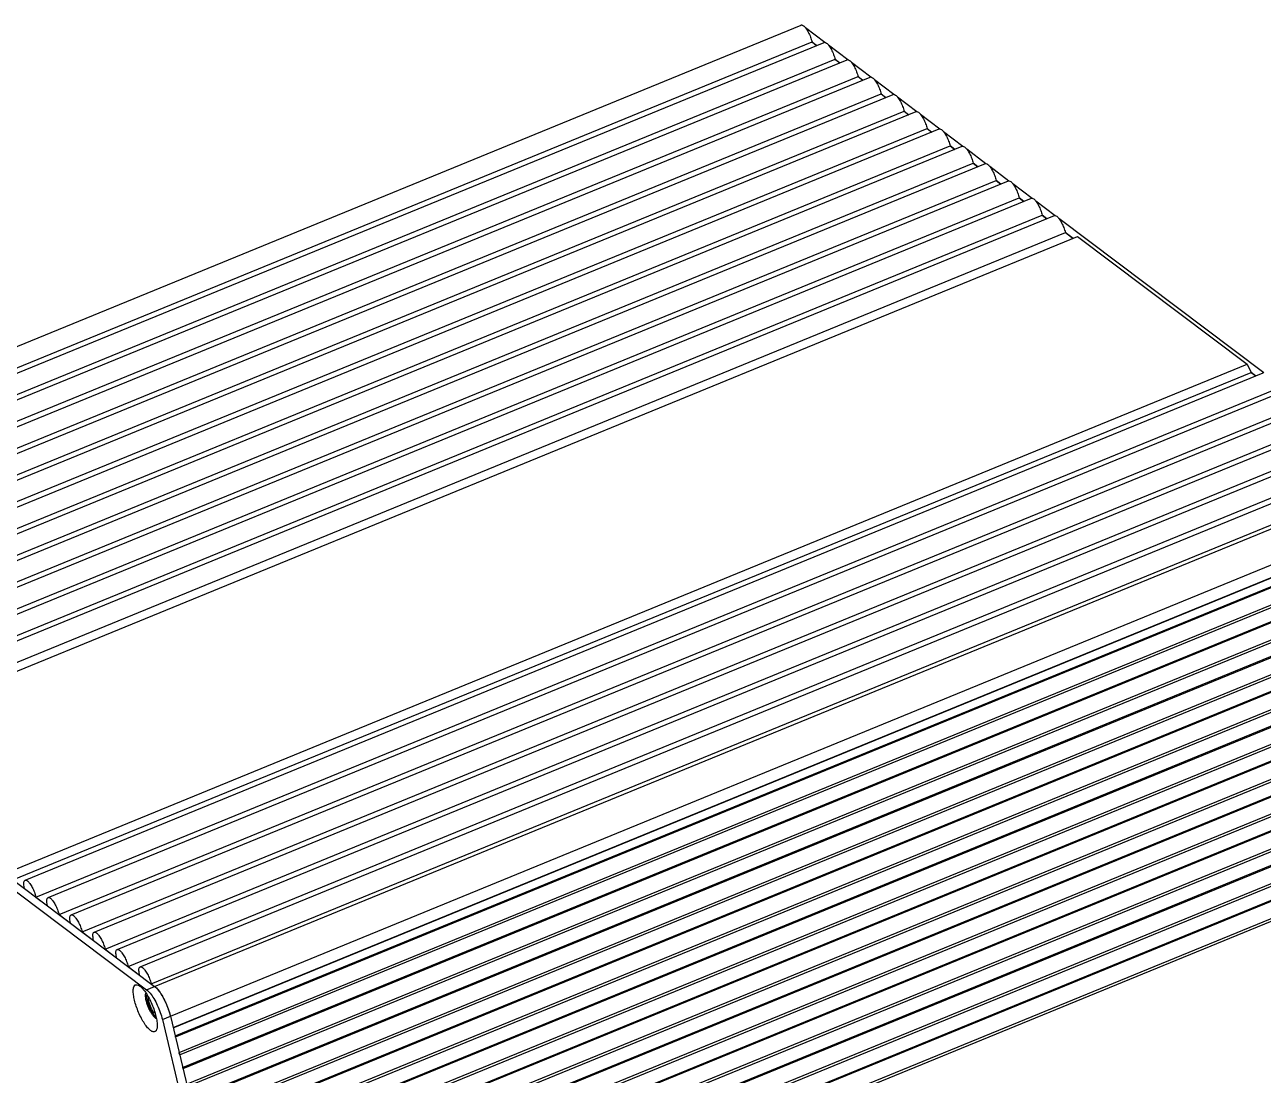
# Model space of a CAD drawing. Header units: millimetres. Extents: x 2325 to 6512, y -89 to 731.
# Drawn here: x 6257.3 to 6393.9, y 222.7 to 338.7 of the extents above; entities that cross this region are included whole.
import ezdxf

# ---------------------------------------------------------------- set-up
doc = ezdxf.new("R2010")
doc.units = ezdxf.units.MM

msp = doc.modelspace()

# ---------------------------------------------------------------- linework, layer by layer
at = {"color": 7, "linetype": 'Continuous'}
for p, q in [((6206.3284, 282.6423), (6342.9408, 338.6528)), ((6345.5501, 336.7369), (6343.423, 338.3383)), ((6207.5327, 280.7762), (6344.145, 336.7867)), ((6208.8694, 280.7294), (6345.4817, 336.7398)), ((6344.6421, 336.3956), (6344.1369, 336.7759)), ((6344.145, 336.7867), (6344.6566, 336.4015)), ((6348.091, 334.8239), (6345.9639, 336.4253)), ((6210.0736, 278.8632), (6346.686, 334.8737)), ((6211.4103, 278.8164), (6348.0226, 334.8269)), ((6347.183, 334.4826), (6346.6779, 334.8629)), ((6346.686, 334.8737), (6347.1975, 334.4886)), ((6350.632, 332.911), (6348.5049, 334.5124)), ((6212.6146, 276.9503), (6349.2269, 332.9607)), ((6213.9512, 276.9034), (6350.5636, 332.9139)), ((6349.724, 332.5697), (6349.2188, 332.95)), ((6349.2269, 332.9607), (6349.7385, 332.5756)), ((6353.1729, 330.998), (6351.0458, 332.5994)), ((6215.1555, 275.0373), (6351.7679, 331.0478)), ((6216.4922, 274.9905), (6353.1045, 331.0009)), ((6352.2649, 330.6567), (6351.7597, 331.037)), ((6351.7679, 331.0478), (6352.2794, 330.6626)), ((6355.7138, 329.0851), (6353.5868, 330.6864)), ((6217.6964, 273.1244), (6354.3088, 329.1348)), ((6219.0331, 273.0775), (6355.6455, 329.088)), ((6354.8059, 328.7437), (6354.3007, 329.1241)), ((6354.3088, 329.1348), (6354.8204, 328.7497)), ((6358.2548, 327.1721), (6356.1277, 328.7735)), ((6220.2374, 271.2114), (6356.8497, 327.2219)), ((6221.5741, 271.1646), (6358.1864, 327.175)), ((6357.3468, 326.8308), (6356.8416, 327.2111)), ((6356.8497, 327.2219), (6357.3613, 326.8367)), ((6360.7957, 325.2591), (6358.6686, 326.8605)), ((6222.7783, 269.2985), (6359.3907, 325.3089)), ((6224.115, 269.2516), (6360.7274, 325.2621)), ((6359.8877, 324.9178), (6359.3826, 325.2981)), ((6359.3907, 325.3089), (6359.9022, 324.9238)), ((6363.3367, 323.3462), (6361.2096, 324.9476)), ((6225.3193, 267.3855), (6361.9316, 323.3959)), ((6226.6559, 267.3387), (6363.2683, 323.3491)), ((6362.4287, 323.0049), (6361.9235, 323.3852)), ((6361.9316, 323.3959), (6362.4432, 323.0108)), ((6365.8776, 321.4332), (6363.7505, 323.0346)), ((6227.8602, 265.4725), (6364.4726, 321.483)), ((6229.1969, 265.4257), (6365.8092, 321.4361)), ((6364.9696, 321.0919), (6364.4645, 321.4722)), ((6364.4726, 321.483), (6364.9841, 321.0979)), ((6368.4185, 319.5203), (6366.2915, 321.1217)), ((6230.4011, 263.5596), (6367.0135, 319.57)), ((6231.7378, 263.5127), (6368.3502, 319.5232)), ((6367.5106, 319.1789), (6367.0054, 319.5593)), ((6367.0135, 319.57), (6367.5251, 319.1849)), ((6370.9595, 317.6073), (6368.8324, 319.2087)), ((6232.9421, 261.6466), (6369.5544, 317.6571)), ((6234.2788, 261.5998), (6370.8911, 317.6102)), ((6370.0515, 317.266), (6369.5463, 317.6463)), ((6369.5544, 317.6571), (6370.066, 317.2719)), ((6393.9974, 300.2632), (6371.3733, 317.2957)), ((6235.483, 259.7337), (6372.0954, 315.7441)), ((6372.9436, 315.0887), (6372.0873, 315.7333)), ((6372.0954, 315.7441), (6372.9581, 315.0946)), ((6236.8401, 259.2869), (6373.4524, 315.2973)), ((6373.4524, 315.2973), (6392.1707, 301.2052)), ((6255.5584, 245.1947), (6392.1707, 301.2052)), ((6392.1707, 301.2052), (6392.5923, 300.3129)), ((6255.98, 244.3025), (6392.5923, 300.3129)), ((6257.3166, 244.2556), (6393.929, 300.2661)), ((6393.0894, 299.9218), (6392.5842, 300.3021)), ((6392.5923, 300.3129), (6393.1039, 299.9278)), ((6258.5209, 242.3895), (6395.1333, 298.3999)), ((6259.8576, 242.3427), (6396.4699, 298.3531)), ((6261.0618, 240.4765), (6397.6742, 296.487)), ((6262.3985, 240.4297), (6399.0109, 296.4402)), ((6263.6028, 238.5636), (6400.2151, 294.574)), ((6264.9395, 238.5167), (6401.5518, 294.5272)), ((6266.1437, 236.6506), (6402.7561, 292.6611)), ((6267.4804, 236.6038), (6404.0928, 292.6142)), ((6268.6847, 234.7377), (6405.297, 290.7481)), ((6270.0213, 234.6908), (6406.6337, 290.7013)), ((6271.2256, 232.8247), (6407.838, 288.8352)), ((6271.6067, 232.5378), (6408.2191, 288.5482)), ((6273.3472, 229.2514), (6409.9595, 285.2618)), ((6273.6508, 227.9808), (6410.2631, 283.9913)), ((6273.655, 227.9608), (6410.2674, 283.9712)), ((6273.8653, 227.081), (6410.4776, 283.0915)), ((6273.9066, 226.9803), (6410.4688, 282.9702)), ((6205.0046, 281.6377), (6270.7303, 232.1558)), ((6205.886, 281.999), (6271.6117, 232.5172)), ((6274.3051, 225.2429), (6410.8539, 281.2273)), ((6274.3678, 224.9781), (6410.9801, 280.9885)), ((6274.7028, 223.5761), (6411.3152, 279.5866)), ((6274.7441, 223.4754), (6411.3063, 279.4653)), ((6275.1426, 221.738), (6411.6915, 277.7224)), ((6275.2053, 221.4732), (6411.8177, 277.4836)), ((6275.5395, 220.0747), (6412.1519, 276.0851)), ((6275.5808, 219.9739), (6412.1431, 275.9638)), ((6275.979, 218.238), (6412.5269, 274.222)), ((6276.042, 217.9719), (6412.6544, 273.9823)), ((6276.3771, 216.5698), (6412.9894, 272.5802)), ((6276.4184, 216.469), (6412.9806, 272.4589)), ((6276.8165, 214.7331), (6413.3644, 270.7171)), ((6276.8796, 214.467), (6413.4919, 270.4774)), ((6277.2146, 213.0649), (6413.827, 269.0753)), ((6277.2559, 212.9641), (6413.8182, 268.954)), ((6277.6543, 211.2271), (6414.2029, 267.2114)), ((6277.7168, 210.9622), (6414.3292, 266.9727)), ((6278.051, 209.5637), (6414.6634, 265.5742)), ((6278.0923, 209.463), (6414.6545, 265.4529)), ((6278.4907, 207.7271), (6415.0383, 263.7111)), ((6278.5535, 207.4609), (6415.1659, 263.4713)), ((6278.8885, 206.0588), (6415.5009, 262.0693)), ((6278.9298, 205.9581), (6415.4921, 261.948)), ((6279.3283, 204.2221), (6415.8759, 260.2061)), ((6279.3898, 203.9569), (6416.0021, 259.9673)), ((6279.724, 202.5584), (6416.3363, 258.5688)), ((6279.7653, 202.4576), (6416.3275, 258.4475)), ((6280.1647, 200.7221), (6416.7113, 256.7056)), ((6280.2252, 200.4564), (6416.8375, 256.4669)), ((6280.5594, 199.0579), (6417.1717, 255.0684)), ((6280.6007, 198.9572), (6417.1629, 254.9471)), ((6281.001, 197.2221), (6417.5467, 253.2053)), ((6281.0619, 196.9551), (6417.6742, 252.9656)), ((6281.3969, 195.553), (6418.0093, 251.5635)), ((6281.4382, 195.4523), (6418.0005, 251.4422)), ((6281.8386, 193.7172), (6418.3843, 249.7004)), ((6281.8994, 193.4502), (6418.5118, 249.4607)), ((6258.5209, 242.3895), (6259.7914, 241.433)), ((6261.0618, 240.4765), (6262.3323, 239.5201)), ((6263.6028, 238.5636), (6264.8732, 237.6071)), ((6266.1437, 236.6506), (6267.4142, 235.6941)), ((6268.6847, 234.7377), (6269.9551, 233.7812)), ((6270.7303, 232.1558), (6271.6117, 232.5172)), ((6271.2256, 232.8247), (6271.6067, 232.5378)), ((6270.6134, 231.5758), (6270.6201, 231.6642)), ((6271.2019, 229.8709), (6271.2141, 229.8477)), ((6271.2141, 229.8477), (6271.2485, 229.7845)), ((6271.491, 229.6069), (6271.2522, 229.7866)), ((6271.3898, 229.5657), (6271.6335, 229.6653)), ((6271.4681, 229.7025), (6271.6064, 229.7592)), ((6271.4681, 229.7025), (6271.491, 229.6069)), ((6272.958, 230.4343), (6273.0979, 230.072)), ((6273.0979, 230.072), (6273.1172, 230.0183)), ((6271.3244, 229.4759), (6271.3092, 229.4991)), ((6271.6262, 229.106), (6271.5205, 229.2154)), ((6271.6378, 229.0954), (6271.6262, 229.106)), ((6271.6888, 229.0518), (6271.6378, 229.0954)), ((6271.6745, 229.1782), (6271.7914, 229.0764)), ((6271.7052, 229.0388), (6271.6888, 229.0518)), ((6272.4707, 228.8694), (6273.3521, 229.2308)), ((6272.4707, 228.8694), (6286.3845, 170.6443)), ((6273.3472, 229.2514), (6287.2658, 171.0056))]:
    msp.add_line(p, q, dxfattribs=at)
for points, start_tangent, end_tangent in [([(6342.9432, 338.6491), (6342.9765, 338.6622), (6343.1957, 338.5792), (6343.4627, 338.2962), (6343.7369, 337.8561)], (0.87885842, 0.47708267), (0.4708635, -0.88220608)), ([(6343.7369, 337.8561), (6343.9765, 337.326), (6344.145, 336.7867)], (0.4708635, -0.88220608), (0.23242074, -0.97261534)), ([(6345.4841, 336.7362), (6345.5175, 336.7492), (6345.7367, 336.6663), (6346.0037, 336.3832), (6346.2778, 335.9431), (6346.5174, 335.4131), (6346.686, 334.8737)], (0.87885842, 0.47708267), (0.23242074, -0.97261534)), ([(6348.0251, 334.8232), (6348.0584, 334.8363), (6348.2776, 334.7533), (6348.5446, 334.4703), (6348.8188, 334.0302), (6349.0584, 333.5001), (6349.2269, 332.9607)], (0.87885842, 0.47708267), (0.23242074, -0.97261534)), ([(6350.566, 332.9103), (6350.5993, 332.9233), (6350.8185, 332.8404), (6351.0855, 332.5573), (6351.3597, 332.1172), (6351.5993, 331.5872), (6351.7679, 331.0478)], (0.87885842, 0.47708267), (0.23242074, -0.97261534)), ([(6353.107, 330.9973), (6353.1403, 331.0104), (6353.3595, 330.9274), (6353.6265, 330.6443), (6353.9006, 330.2043), (6354.1402, 329.6742), (6354.3088, 329.1348)], (0.87885842, 0.47708267), (0.23242074, -0.97261534)), ([(6355.6479, 329.0843), (6355.6812, 329.0974), (6355.9004, 329.0144), (6356.1674, 328.7314), (6356.4416, 328.2913), (6356.6812, 327.7612), (6356.8497, 327.2219)], (0.87885842, 0.47708267), (0.23242074, -0.97261534)), ([(6358.1888, 327.1714), (6358.2222, 327.1844), (6358.4414, 327.1015), (6358.7084, 326.8184), (6358.9825, 326.3784), (6359.2221, 325.8483), (6359.3907, 325.3089)], (0.87885842, 0.47708267), (0.23242074, -0.97261534)), ([(6360.7298, 325.2584), (6360.7631, 325.2715), (6360.9823, 325.1885), (6361.2493, 324.9055), (6361.5235, 324.4654), (6361.7631, 323.9353), (6361.9316, 323.3959)], (0.87885842, 0.47708267), (0.23242074, -0.97261534)), ([(6363.2707, 323.3455), (6363.3041, 323.3585), (6363.5232, 323.2756), (6363.7902, 322.9925), (6364.0644, 322.5524), (6364.304, 322.0224), (6364.4726, 321.483)], (0.87885842, 0.47708267), (0.23242074, -0.97261534)), ([(6365.8117, 321.4325), (6365.845, 321.4456), (6366.0642, 321.3626), (6366.3312, 321.0795), (6366.6054, 320.6395), (6366.845, 320.1094), (6367.0135, 319.57)], (0.87885842, 0.47708267), (0.23242074, -0.97261534)), ([(6368.3526, 319.5196), (6368.3859, 319.5326), (6368.6051, 319.4496), (6368.8721, 319.1666), (6369.1463, 318.7265), (6369.3859, 318.1964), (6369.5544, 317.6571)], (0.87885842, 0.47708267), (0.23242074, -0.97261534)), ([(6370.8936, 317.6066), (6370.9269, 317.6197), (6371.1461, 317.5367), (6371.4131, 317.2536), (6371.6872, 316.8136), (6371.9268, 316.2835), (6372.0954, 315.7441)], (0.87885842, 0.47708267), (0.23242074, -0.97261534)), ([(6257.2504, 243.346), (6257.1786, 243.8125), (6257.2144, 244.1353), (6257.3191, 244.252)], (-0.23242074, 0.97261534), (0.87885842, 0.47708267)), ([(6257.3191, 244.252), (6257.3524, 244.265), (6257.5716, 244.1821), (6257.8386, 243.899), (6258.1128, 243.4589), (6258.3523, 242.9289), (6258.5209, 242.3895)], (0.87885842, 0.47708267), (0.23242074, -0.97261534)), ([(6259.7914, 241.433), (6259.7195, 241.8996), (6259.7553, 242.2223), (6259.86, 242.339)], (-0.23242074, 0.97261534), (0.87885842, 0.47708267)), ([(6259.86, 242.339), (6259.8933, 242.3521), (6260.1125, 242.2691), (6260.3795, 241.9861), (6260.6537, 241.546), (6260.8933, 241.0159), (6261.0618, 240.4765)], (0.87885842, 0.47708267), (0.23242074, -0.97261534)), ([(6262.3323, 239.5201), (6262.2605, 239.9866), (6262.2963, 240.3094), (6262.401, 240.4261)], (-0.23242074, 0.97261534), (0.87885842, 0.47708267)), ([(6262.401, 240.4261), (6262.4343, 240.4391), (6262.6535, 240.3562), (6262.9205, 240.0731), (6263.1946, 239.633), (6263.4342, 239.103), (6263.6028, 238.5636)], (0.87885842, 0.47708267), (0.23242074, -0.97261534)), ([(6264.8732, 237.6071), (6264.8014, 238.0737), (6264.8372, 238.3964), (6264.9419, 238.5131)], (-0.23242074, 0.97261534), (0.87885842, 0.47708267)), ([(6264.9419, 238.5131), (6264.9752, 238.5262), (6265.1944, 238.4432), (6265.4614, 238.1601), (6265.7356, 237.7201), (6265.9752, 237.19), (6266.1437, 236.6506)], (0.87885842, 0.47708267), (0.23242074, -0.97261534)), ([(6267.4142, 235.6941), (6267.3424, 236.1607), (6267.3782, 236.4834), (6267.4828, 236.6002)], (-0.23242074, 0.97261534), (0.87885842, 0.47708267)), ([(6267.4828, 236.6002), (6267.5162, 236.6132), (6267.7353, 236.5302), (6268.0023, 236.2472), (6268.2765, 235.8071), (6268.5161, 235.277), (6268.6847, 234.7377)], (0.87885842, 0.47708267), (0.23242074, -0.97261534)), ([(6269.9551, 233.7812), (6269.8833, 234.2478), (6269.9191, 234.5705), (6270.0238, 234.6872)], (-0.23242074, 0.97261534), (0.87885842, 0.47708267)), ([(6270.0238, 234.6872), (6270.0571, 234.7002), (6270.2763, 234.6173), (6270.5433, 234.3342), (6270.8175, 233.8942), (6271.0571, 233.3641), (6271.2256, 232.8247)], (0.87885842, 0.47708267), (0.23242074, -0.97261534)), ([(6269.3892, 231.0097), (6269.2804, 231.5931), (6269.2543, 232.0997), (6269.3199, 232.4776), (6269.4734, 232.6875), (6269.7005, 232.7181), (6269.9507, 232.599)], (-0.23242073, 0.97261534), (0.80738464, -0.59002547)), ([(6269.9507, 232.599), (6269.9845, 232.5736), (6270.3076, 232.2649), (6270.5205, 231.9975)], (0.80738464, -0.59002547), (0.58861749, -0.80841168)), ([(6271.6067, 232.5378), (6271.9948, 232.1489), (6272.4012, 231.5622), (6272.7863, 230.8352), (6272.961, 230.4355)], (0.79890414, -0.60145837), (0.37822468, -0.92571383)), ([(6271.6117, 232.5172), (6271.9997, 232.1283), (6272.4062, 231.5416), (6272.7545, 230.8923)], (0.79890414, -0.60145837), (0.43163273, -0.90204944)), ([(6271.8734, 227.9113), (6271.8301, 227.7564), (6271.6766, 227.5465), (6271.4495, 227.5158), (6271.1655, 227.6604), (6270.8424, 227.969), (6270.4992, 228.4244), (6270.1571, 229.0022), (6269.8407, 229.6646), (6269.5809, 230.3459), (6269.3892, 231.0097)], (-0.18563348, -0.98261906), (-0.23242068, 0.97261535)), ([(6270.5205, 231.9975), (6270.6508, 231.8096), (6270.9929, 231.2317)], (0.58861749, -0.80841168), (0.46951856, -0.8829226)), ([(6270.6286, 231.2862), (6270.6134, 231.5758)], (-0.12410978, 0.99226849), (0.03414637, 0.99941684)), ([(6270.6201, 231.6642), (6270.6512, 231.7915), (6270.6546, 231.8002)], (0.12744835, 0.99184521), (0.37873991, 0.92550315)), ([(6270.6907, 230.9523), (6270.6286, 231.2862)], (-0.23242077, 0.97261533), (-0.12410978, 0.99226849)), ([(6270.8, 230.5734), (6270.6907, 230.9523)], (-0.31826011, 0.94800343), (-0.23242088, 0.97261531)), ([(6270.6989, 231.6884), (6270.7022, 231.4861)], (-0.11533672, -0.99332645), (0.08940707, -0.99599517)), ([(6270.7022, 231.4861), (6270.7788, 230.9885)], (0.08940708, -0.99599517), (0.23242074, -0.97261534)), ([(6270.7303, 232.1558), (6271.1184, 231.767), (6271.5248, 231.1803), (6271.9098, 230.4532)], (0.79890414, -0.60145837), (0.42282838, -0.90620978)), ([(6270.7788, 230.9885), (6270.9586, 230.4131), (6271.2019, 229.8709)], (0.23242074, -0.97261534), (0.46565431, -0.8849667)), ([(6270.882, 231.3895), (6270.8853, 231.2678), (6270.9381, 230.9037), (6271.0669, 230.4796)], (-0.06681589, -0.99776532), (0.35183867, -0.93606065)), ([(6270.9929, 231.2317), (6271.3094, 230.5694), (6271.5692, 229.8881)], (0.46951857, -0.8829226), (0.31811066, -0.94805359)), ([(6270.9484, 230.1845), (6270.8, 230.5734)], (-0.39300137, 0.91953788), (-0.31826011, 0.94800343)), ([(6271.1289, 229.806), (6270.9484, 230.1845)], (-0.46938403, 0.88299413), (-0.39300137, 0.91953788)), ([(6271.0669, 230.4796), (6271.2528, 230.0584)], (0.35183867, -0.93606065), (0.457616, -0.88914993)), ([(6271.3092, 229.4991), (6271.1289, 229.806)], (-0.54568128, 0.83799281), (-0.46938404, 0.88299413)), ([(6271.2485, 229.7845), (6271.5066, 229.3783)], (0.485225, -0.87438933), (0.59004129, -0.80737307)), ([(6271.2528, 230.0584), (6271.4681, 229.7025)], (0.457616, -0.88914993), (0.58485569, -0.81113736)), ([(6271.5692, 229.8881), (6271.7608, 229.2243)], (0.31811066, -0.94805359), (0.23242068, -0.97261536)), ([(6271.9098, 230.4532), (6272.2358, 229.657), (6272.4707, 228.8694)], (0.42282837, -0.90620978), (0.23242074, -0.97261534)), ([(6272.7545, 230.8923), (6272.7912, 230.8146), (6272.958, 230.4343)], (0.43163273, -0.90204943), (0.38038687, -0.92482746)), ([(6272.961, 230.4355), (6273.1122, 230.0389), (6273.3472, 229.2514)], (0.37822468, -0.92571383), (0.23242074, -0.97261534)), ([(6273.1172, 230.0183), (6273.3521, 229.2308)], (0.33394617, -0.94259215), (0.23242074, -0.97261534)), ([(6271.5205, 229.2154), (6271.3244, 229.4759)], (-0.6595286, 0.75167947), (-0.55215, 0.83374479)), ([(6271.5066, 229.3783), (6271.6745, 229.1782)], (0.5900413, -0.80737307), (0.70896522, -0.70524345)), ([(6271.8002, 228.978), (6271.7052, 229.0388)], (-0.9049044, 0.42561488), (-0.79036505, 0.61263618)), ([(6271.7608, 229.2243), (6271.8696, 228.6408), (6271.8957, 228.1342), (6271.8734, 227.9113)], (0.23242073, -0.97261534), (-0.18563348, -0.98261906)), ([(6273.8653, 227.081), (6273.8749, 227.0021), (6273.8593, 226.9612), (6273.8565, 226.9602)], (0.23242073, -0.97261534), (-0.9674197, -0.25317805)), ([(6274.2416, 225.2168), (6274.2894, 225.1613), (6274.3356, 225.074), (6274.3678, 224.9781)], (0.79619662, -0.60503797), (0.23242075, -0.97261534)), ([(6274.7028, 223.5761), (6274.7124, 223.4972), (6274.6969, 223.4563), (6274.694, 223.4553)], (0.23242073, -0.97261534), (-0.9674197, -0.25317805))]:
    msp.add_spline(points, degree=3, dxfattribs=dict(at, start_tangent=start_tangent, end_tangent=end_tangent))

doc.saveas('drawing.dxf')
